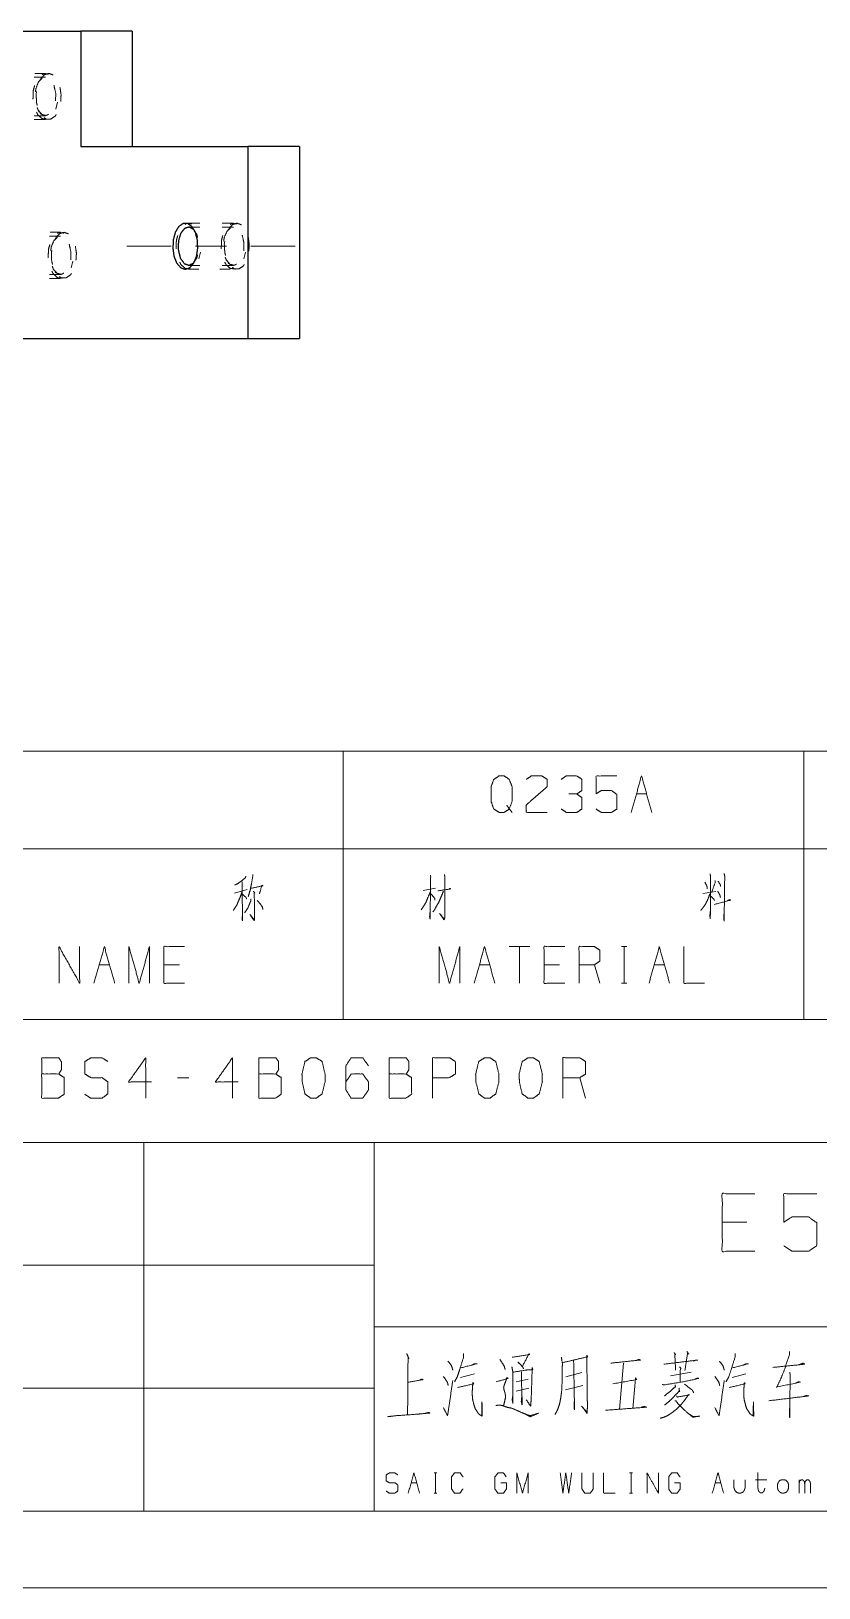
# Model space of a CAD drawing. Header units: millimetres. Extents: x 0 to 420, y 0 to 297.
# Drawn here: x 262.7 to 314, y 0 to 101.3 of the extents above; entities that cross this region are included whole.
import ezdxf

# ---------------------------------------------------------------- set-up
doc = ezdxf.new("R2010")
doc.units = ezdxf.units.MM
doc.layers.add('1', color=7, linetype='Continuous', true_color=0xffffff)

msp = doc.modelspace()

# ---------------------------------------------------------------- linework, layer by layer
at = {"layer": '1', "color": 30, "linetype": 'Continuous', "lineweight": 25}
for p, q in [((237.87, 101.33), (265.9, 101.33)), ((269.26, 101.33), (265.9, 101.33)), ((265.9, 101.33), (265.9, 93.83)), ((269.26, 101.33), (269.26, 93.83)), ((265.9, 93.83), (276.79, 93.83)), ((280.15, 93.83), (276.79, 93.83)), ((276.79, 93.83), (276.79, 81.33)), ((280.15, 93.83), (280.15, 81.33)), ((237.87, 81.33), (276.79, 81.33)), ((276.79, 81.33), (280.15, 81.33))]:
    msp.add_line(p, q, dxfattribs=at)
at = {"layer": '1', "color": 43, "linetype": 'Continuous', "lineweight": 18}
for p, q in [((263.6, 98.33), (262.87, 98.33)), ((263.6, 98.58), (262.92, 98.58)), ((263.19, 98.08), (263.16, 98.03)), ((263.28, 98.22), (263.25, 98.18)), ((264.27, 97.3), (264.26, 96.79)), ((264.39, 96.7), (264.27, 96.26)), ((262.87, 95.83), (263.6, 95.83)), ((263.6, 95.58), (262.87, 95.58)), ((263.16, 96.13), (263.19, 96.09)), ((263.25, 95.99), (263.28, 95.94)), ((264.59, 88.24), (263.91, 88.24)), ((272.92, 88.83), (273.65, 88.83)), ((273.65, 88.58), (272.92, 88.58)), ((273.27, 88.43), (273.24, 88.47)), ((273.36, 88.28), (273.33, 88.33)), ((275.12, 88.83), (275.85, 88.83)), ((275.85, 88.58), (275.12, 88.58)), ((275.44, 88.33), (275.41, 88.28)), ((275.53, 88.47), (275.5, 88.43)), ((264.59, 87.99), (263.86, 87.99)), ((264.18, 87.74), (264.15, 87.69)), ((264.27, 87.88), (264.24, 87.84)), ((276.53, 87.55), (276.52, 87.04)), ((265.26, 86.96), (265.25, 86.45)), ((265.38, 86.36), (265.27, 85.92)), ((273.24, 86.19), (273.27, 86.24)), ((273.33, 86.34), (273.36, 86.38)), ((273.59, 86.51), (273.71, 86.95)), ((275.41, 86.38), (275.44, 86.34)), ((275.5, 86.24), (275.53, 86.19)), ((276.53, 86.51), (276.64, 86.95)), ((263.86, 85.49), (264.59, 85.49)), ((264.59, 85.24), (263.86, 85.24)), ((264.15, 85.79), (264.18, 85.75)), ((264.24, 85.65), (264.27, 85.6)), ((272.92, 86.08), (273.65, 86.08)), ((272.92, 85.83), (273.6, 85.83)), ((274.96, 85.83), (275.64, 85.83)), ((275.12, 86.08), (275.85, 86.08))]:
    msp.add_line(p, q, dxfattribs=at)
at = {"layer": '1', "color": 252, "linetype": 'Continuous', "lineweight": 18}
for p, q in [((268.91, 87.33), (271.8, 87.33)), ((273.38, 87.33), (275.39, 87.33)), ((276.98, 87.33), (279.87, 87.33))]:
    msp.add_line(p, q, dxfattribs=at)
at = {"layer": '1', "color": 95, "linetype": 'Continuous', "lineweight": 18}
for p, q in [((243, 54.46), (283, 54.46)), ((283, 54.46), (283, 48.11)), ((283, 54.46), (313, 54.46)), ((313, 54.46), (313, 48.11)), ((313, 54.46), (338, 54.46)), ((302.09, 51.68), (302.76, 51.68)), ((243, 48.11), (283, 48.11)), ((283, 48.11), (283, 37)), ((283, 48.11), (313, 48.11)), ((313, 48.11), (313, 37)), ((313, 48.11), (338, 48.11)), ((275.91, 45.23), (276.73, 45.45)), ((288.21, 45.4), (289.01, 45.55)), ((306.41, 45.2), (307.27, 45.33)), ((295.14, 41.74), (293.8, 41.74)), ((294.47, 41.74), (294.47, 39.36)), ((301.12, 41.74), (301.46, 41.74)), ((301.3, 41.74), (301.3, 39.36)), ((267.1, 40.56), (267.77, 40.56)), ((272.33, 40.56), (271.32, 40.56)), ((291.86, 40.56), (292.53, 40.56)), ((297.08, 40.56), (296.08, 40.56)), ((299.7, 39.36), (299.36, 40.56)), ((303.24, 40.56), (303.91, 40.56)), ((301.12, 39.36), (301.46, 39.36)), ((243, 37), (283, 37)), ((283, 37), (313, 37)), ((313, 37), (338, 37)), ((272.95, 33.21), (272.21, 33.21)), ((298.78, 31.88), (298.41, 33.21)), ((309.27, 23.8), (307.68, 23.8)), ((301.25, 14.63), (300.98, 11.62)), ((290.64, 13.69), (291.54, 13.94)), ((294.25, 13.42), (295.03, 13.59)), ((297.47, 12.9), (298.59, 13.18)), ((298.54, 14.01), (297.49, 13.73)), ((304.3, 13.8), (305.66, 14.04)), ((308.32, 13.69), (309.22, 13.94)), ((294.25, 12.8), (295.08, 13)), ((288.91, 7.48), (289.1, 7.48)), ((289.01, 7.48), (289.01, 6.17)), ((301.64, 7.48), (301.83, 7.48)), ((301.74, 7.48), (301.74, 6.17)), ((287.41, 6.84), (287.78, 6.84)), ((288.91, 6.17), (289.1, 6.17)), ((301.64, 6.17), (301.83, 6.17)), ((307.21, 6.84), (307.58, 6.84)), ((309.85, 7.04), (310.59, 7.04)), ((312.68, 6.17), (312.68, 7.04))]:
    msp.add_line(p, q, dxfattribs=at)
at = {"layer": '1', "color": 132, "linetype": 'Continuous', "lineweight": 18}
for p, q in [((235, 37), (415, 37)), ((235, 29), (415, 29)), ((270, 29), (270, 5)), ((285, 29), (285, 5)), ((235, 21), (285, 21)), ((285, 17), (394, 17)), ((235, 13), (285, 13)), ((25, 5), (415, 5)), ((235, 5), (415, 5)), ((0, 0), (420, 0))]:
    msp.add_line(p, q, dxfattribs=at)
at = {"layer": '1', "color": 43, "linetype": 'Continuous', "lineweight": 18}
for points, knots in [([(264.11, 98.48), (263.82, 98.58), (263.52, 98.49), (263.32, 98.26)], [0, 0, 0.337991, 0.674145, 1, 1]), ([(263.39, 98.5), (263.49, 98.57), (263.81, 98.53)], [0, 0, 0.283951, 1, 1]), ([(262.79, 96.91), (262.81, 97.47), (262.9, 97.79)], [0, 0, 0.629439, 1, 1]), ([(262.95, 97.38), (262.99, 97.63), (263.16, 98.04), (263.39, 98.27)], [0, 0, 0.250278, 0.68434, 1, 1]), ([(263.02, 97.4), (263, 97.24), (263.02, 96.69), (263.07, 96.49)], [0, 0, 0.180773, 0.775657, 1, 1]), ([(264.16, 97.8), (264.16, 97.78), (264.27, 97.3)], [0, 0, 0.037635, 1, 1]), ([(264.6, 96.76), (264.62, 97.21), (264.55, 97.68)], [0, 0, 0.479808, 1, 1]), ([(263.8, 95.92), (263.65, 95.84), (263.37, 95.91), (263.13, 96.19), (263.06, 96.37)], [0, 0, 0.166266, 0.44858, 0.804874, 1, 1]), ([(263.72, 95.6), (263.71, 95.6), (263.39, 95.64), (263.1, 95.89), (263.03, 96.05)], [0, 0, 0.012519, 0.370549, 0.801555, 1, 1]), ([(263.52, 95.71), (263.65, 95.61), (263.95, 95.61)], [0, 0, 0.350383, 1, 1]), ([(263.95, 95.61), (264.23, 95.8), (264.3, 95.9)], [0, 0, 0.73865, 1, 1]), ([(265.11, 88.14), (264.81, 88.24), (264.52, 88.15), (264.31, 87.92)], [0, 0, 0.33797, 0.67415, 1, 1]), ([(264.38, 88.16), (264.49, 88.23), (264.8, 88.19)], [0, 0, 0.283943, 1, 1]), ([(273.13, 88.78), (272.81, 88.82), (272.7, 88.75)], [0, 0, 0.716077, 1, 1]), ([(273.51, 87.91), (273.47, 88.08), (273.26, 88.42)], [0, 0, 0.300267, 1, 1]), ([(275.21, 87.63), (275.24, 87.88), (275.42, 88.29), (275.65, 88.52)], [0, 0, 0.250278, 0.68434, 1, 1]), ([(276.37, 88.73), (276.07, 88.83), (275.78, 88.74), (275.58, 88.51)], [0, 0, 0.337984, 0.674152, 1, 1]), ([(276.07, 88.78), (275.75, 88.82), (275.64, 88.75)], [0, 0, 0.716077, 1, 1]), ([(263.78, 86.57), (263.8, 87.13), (263.89, 87.45)], [0, 0, 0.629437, 1, 1]), ([(263.95, 87.04), (263.98, 87.29), (264.16, 87.7), (264.39, 87.93)], [0, 0, 0.250279, 0.684336, 1, 1]), ([(265.15, 87.46), (265.16, 87.44), (265.26, 86.96)], [0, 0, 0.037636, 1, 1]), ([(265.59, 86.42), (265.62, 86.87), (265.55, 87.34)], [0, 0, 0.479807, 1, 1]), ([(272.22, 88.04), (272.13, 87.72), (272.11, 87.16)], [0, 0, 0.370561, 1, 1]), ([(275.15, 88.04), (275.07, 87.72), (275.05, 87.16)], [0, 0, 0.370561, 1, 1]), ([(275.28, 87.65), (275.25, 87.49), (275.28, 86.94), (275.33, 86.74)], [0, 0, 0.180772, 0.775652, 1, 1]), ([(276.41, 88.05), (276.42, 88.03), (276.53, 87.55)], [0, 0, 0.037637, 1, 1]), ([(276.85, 87.01), (276.88, 87.46), (276.81, 87.93)], [0, 0, 0.479808, 1, 1]), ([(264.02, 87.06), (263.99, 86.9), (264.01, 86.35), (264.07, 86.15)], [0, 0, 0.180775, 0.775648, 1, 1]), ([(272.35, 86.3), (272.42, 86.14), (272.71, 85.89), (273.03, 85.85), (273.04, 85.85)], [0, 0, 0.198444, 0.629448, 0.987478, 1, 1]), ([(273.27, 86.26), (273.48, 86.62), (273.51, 86.78)], [0, 0, 0.709757, 1, 1]), ([(275.28, 86.3), (275.36, 86.14), (275.64, 85.89), (275.96, 85.85), (275.97, 85.85)], [0, 0, 0.198444, 0.629448, 0.987478, 1, 1]), ([(276.05, 86.17), (275.9, 86.09), (275.62, 86.16), (275.38, 86.44), (275.31, 86.62)], [0, 0, 0.166265, 0.448596, 0.804879, 1, 1]), ([(276.21, 85.86), (276.49, 86.05), (276.55, 86.15)], [0, 0, 0.738616, 1, 1]), ([(264.71, 85.26), (264.7, 85.26), (264.38, 85.29), (264.1, 85.55), (264.02, 85.71)], [0, 0, 0.012522, 0.37055, 0.801552, 1, 1]), ([(264.79, 85.58), (264.64, 85.5), (264.36, 85.57), (264.12, 85.84), (264.05, 86.03)], [0, 0, 0.166284, 0.448595, 0.804879, 1, 1]), ([(264.51, 85.37), (264.64, 85.27), (264.94, 85.27)], [0, 0, 0.350383, 1, 1]), ([(264.94, 85.27), (265.23, 85.46), (265.29, 85.56)], [0, 0, 0.738643, 1, 1]), ([(275.78, 85.96), (275.91, 85.86), (276.21, 85.86)], [0, 0, 0.350402, 1, 1])]:
    msp.add_open_spline(points, degree=1, knots=knots, dxfattribs=at)
at = {"layer": '1', "color": 30, "linetype": 'Continuous', "lineweight": 25}
for points, knots in [([(272.57, 88.81), (272.87, 88.81), (273.15, 88.6), (273.37, 88.23), (273.5, 87.73), (273.52, 87.18), (273.44, 86.65), (273.25, 86.22), (273, 85.93), (272.7, 85.83), (272.41, 85.94), (272.15, 86.24), (271.97, 86.68), (271.9, 87.21), (271.93, 87.76), (272.06, 88.25), (272.29, 88.62), (272.57, 88.81)], [0, 0, 0.040601, 0.087347, 0.146182, 0.215544, 0.289904, 0.362301, 0.426315, 0.478231, 0.520252, 0.562617, 0.61522, 0.679834, 0.752524, 0.826783, 0.895683, 0.953835, 1, 1]), ([(273.26, 88.42), (272.96, 88.58), (272.66, 88.49), (272.41, 88.17), (272.26, 87.68), (272.25, 87.12)], [0, 0, 0.156666, 0.304441, 0.496222, 0.736956, 1, 1]), ([(272.25, 87.12), (272.38, 86.57), (272.64, 86.2), (272.96, 86.09), (273.27, 86.26)], [0, 0, 0.32909, 0.592698, 0.790779, 1, 1])]:
    msp.add_open_spline(points, degree=1, knots=knots, dxfattribs=at)
at = {"layer": '1', "color": 95, "linetype": 'Continuous', "lineweight": 18}
for points, knots in [([(293.65, 50.95), (293.81, 50.7), (293.48, 50.48), (293.14, 50.48), (292.8, 50.7), (292.63, 51.18), (292.63, 52.15), (292.8, 52.63), (293.14, 52.85), (293.48, 52.85), (293.81, 52.63), (293.99, 52.15), (293.99, 51.2), (293.81, 50.7), (293.99, 50.48)], [0, 0, 0.043279, 0.102317, 0.151367, 0.210407, 0.284429, 0.426831, 0.500853, 0.559894, 0.608944, 0.667982, 0.742004, 0.880755, 0.958211, 1, 1]), ([(294.92, 52.63), (295.24, 52.85), (295.93, 52.85), (296.27, 52.63), (296.27, 52.15), (294.9, 50.95), (294.92, 50.48), (296.27, 50.48)], [0, 0, 0.069691, 0.192979, 0.265274, 0.350227, 0.674741, 0.759752, 1, 1]), ([(298.21, 51.68), (298.54, 51.9), (298.54, 52.63), (298.21, 52.85), (297.52, 52.85), (297.18, 52.63)], [0, 0, 0.153872, 0.429851, 0.583723, 0.846122, 1, 1]), ([(299.46, 50.7), (299.79, 50.48), (300.48, 50.48), (300.82, 50.7), (300.82, 51.65), (300.48, 51.9), (299.79, 51.9), (299.46, 51.68), (299.46, 52.85), (300.82, 52.85)], [0, 0, 0.062229, 0.168345, 0.230571, 0.376816, 0.441264, 0.547379, 0.609609, 0.79049, 1, 1]), ([(297.2, 50.7), (297.52, 50.48), (298.21, 50.48), (298.54, 50.7), (298.54, 51.43), (298.21, 51.68), (297.69, 51.68)], [0, 0, 0.124123, 0.34369, 0.472445, 0.703376, 0.836727, 1, 1]), ([(276.66, 46.33), (276.62, 46.22), (276.39, 46.03), (276.14, 45.85), (275.93, 45.75)], [0, 0, 0.111855, 0.433099, 0.752711, 1, 1]), ([(276.41, 45.95), (276.43, 43.98), (276.44, 43.42), (276.41, 43.53), (276.43, 43.75)], [0, 0, 0.691282, 0.883884, 0.921007, 1, 1]), ([(277.11, 46.43), (277.1, 46.3), (277.01, 45.78), (276.94, 45.43), (276.81, 45)], [0, 0, 0.086568, 0.451631, 0.696475, 1, 1]), ([(276.97, 45.53), (277.77, 45.7), (277.7, 45.73), (277.54, 45.18)], [0, 0, 0.557068, 0.608359, 1, 1]), ([(288.67, 46.4), (288.69, 46.28), (288.65, 43.55), (288.62, 43.7), (288.67, 44.18)], [0, 0, 0.03624, 0.818558, 0.862798, 1, 1]), ([(289.59, 46.43), (289.61, 46.3), (289.61, 43.67), (289.59, 43.53), (289.57, 43.48), (289.27, 43.9), (289.57, 43.53)], [0, 0, 0.03191, 0.695404, 0.733579, 0.746984, 0.878542, 1, 1]), ([(306.55, 45.93), (306.67, 45.7), (306.69, 45.6), (306.69, 45.5)], [0, 0, 0.560245, 0.781808, 1, 1]), ([(306.88, 46.47), (306.92, 46.33), (306.9, 43.58), (306.87, 43.73), (306.9, 44.03)], [0, 0, 0.04586, 0.864244, 0.910105, 1, 1]), ([(307.22, 46.05), (307.22, 45.93), (306.99, 45.28)], [0, 0, 0.153484, 1, 1]), ([(307.41, 46), (307.56, 45.75), (307.57, 45.65)], [0, 0, 0.738795, 1, 1]), ([(307.8, 46.5), (307.84, 46.33), (307.8, 43.4), (307.77, 43.63), (307.8, 43.92)], [0, 0, 0.049134, 0.854185, 0.916866, 1, 1]), ([(276.41, 45.33), (276.3, 45), (276.18, 44.73), (276.07, 44.45), (275.97, 44.3), (275.84, 44.1)], [0, 0, 0.251918, 0.474135, 0.691328, 0.826704, 1, 1]), ([(276.43, 45.15), (276.66, 44.95), (276.71, 44.85)], [0, 0, 0.729081, 1, 1]), ([(276.99, 44.83), (276.97, 44.7), (276.78, 44.25), (276.58, 43.95)], [0, 0, 0.129621, 0.63294, 1, 1]), ([(277.15, 45.35), (277.24, 45.23), (277.2, 45.25), (277.22, 43.92), (277.22, 43.6), (277.2, 43.42), (276.92, 43.83), (277.2, 43.48)], [0, 0, 0.051678, 0.066292, 0.513632, 0.623346, 0.682724, 0.848097, 1, 1]), ([(277.4, 44.75), (277.72, 44.35), (277.77, 44.15)], [0, 0, 0.711824, 1, 1]), ([(288.69, 45.33), (288.51, 44.95), (288.37, 44.6), (288.23, 44.38), (288.07, 44.13)], [0, 0, 0.306151, 0.584923, 0.781175, 1, 1]), ([(288.71, 45.18), (288.95, 44.88), (288.97, 44.77)], [0, 0, 0.792937, 1, 1]), ([(289.52, 45.35), (289.38, 45), (289.2, 44.6), (289.04, 44.33), (288.94, 44.13), (288.83, 44)], [0, 0, 0.247885, 0.535064, 0.743693, 0.892347, 1, 1]), ([(289.15, 45.37), (290.01, 45.5), (289.96, 45.53), (289.86, 45.48)], [0, 0, 0.832664, 0.888443, 1, 1]), ([(306.87, 45.18), (306.72, 44.77), (306.57, 44.48), (306.42, 44.27), (306.28, 44.1)], [0, 0, 0.34388, 0.619111, 0.817638, 1, 1]), ([(306.9, 45.05), (307.13, 44.83), (307.18, 44.75)], [0, 0, 0.777846, 1, 1]), ([(307.15, 44.48), (308.23, 44.77), (308.16, 44.8), (308.03, 44.73)], [0, 0, 0.835919, 0.891927, 1, 1]), ([(307.38, 45.35), (307.48, 45.18), (307.54, 45.05), (307.56, 44.93)], [0, 0, 0.438509, 0.729472, 1, 1]), ([(264.49, 39.36), (264.49, 41.74), (265.83, 39.36), (265.83, 41.74)], [0, 0, 0.317574, 0.682426, 1, 1]), ([(269.04, 39.36), (269.04, 41.74), (269.71, 39.36), (270.38, 41.74), (270.38, 39.36)], [0, 0, 0.245192, 0.5, 0.754808, 1, 1]), ([(272.66, 39.36), (271.32, 39.36), (271.32, 41.74), (272.66, 41.74)], [0, 0, 0.26539, 0.73461, 1, 1]), ([(289.25, 39.36), (289.25, 41.74), (289.92, 39.36), (290.59, 41.74), (290.59, 39.36)], [0, 0, 0.245192, 0.5, 0.754808, 1, 1]), ([(297.42, 39.36), (296.08, 39.36), (296.08, 41.74), (297.42, 41.74)], [0, 0, 0.26539, 0.73461, 1, 1]), ([(298.35, 39.36), (298.35, 41.74), (299.36, 41.74), (299.7, 41.51), (299.7, 40.79), (299.36, 40.56), (298.35, 40.56)], [0, 0, 0.400952, 0.571034, 0.639278, 0.761674, 0.829918, 1, 1]), ([(305.18, 41.74), (305.18, 39.36), (306.53, 39.36)], [0, 0, 0.638733, 1, 1]), ([(263.36, 33.45), (263.36, 34.5), (264.47, 34.5), (264.64, 34.26), (264.64, 33.73), (264.47, 33.45), (263.36, 33.45), (263.36, 31.88), (264.45, 31.88), (264.82, 32.13), (264.82, 33.21), (264.47, 33.45)], [0, 0, 0.115917, 0.238847, 0.272469, 0.330428, 0.366584, 0.489513, 0.663389, 0.784162, 0.833485, 0.952453, 1, 1]), ([(266.17, 32.13), (266.54, 31.88), (267.3, 31.88), (267.67, 32.16), (267.67, 32.93), (267.3, 33.21), (266.56, 33.21), (266.17, 33.45), (266.17, 34.26), (266.56, 34.5), (267.3, 34.5), (267.67, 34.26)], [0, 0, 0.068038, 0.184056, 0.254519, 0.372335, 0.442799, 0.555842, 0.62637, 0.748394, 0.818922, 0.931965, 1, 1]), ([(270.5, 32.93), (269.01, 32.93), (270.13, 34.5), (270.13, 31.88)], [0, 0, 0.24587, 0.565295, 1, 1]), ([(276.15, 32.93), (274.67, 32.93), (275.78, 34.5), (275.78, 31.88)], [0, 0, 0.24587, 0.565295, 1, 1]), ([(277.5, 33.45), (277.5, 34.5), (278.61, 34.5), (278.79, 34.26), (278.79, 33.73), (278.61, 33.45), (277.5, 33.45), (277.5, 31.88), (278.59, 31.88), (278.96, 32.13), (278.96, 33.21), (278.61, 33.45)], [0, 0, 0.115917, 0.238847, 0.272469, 0.330428, 0.366584, 0.489513, 0.663389, 0.784162, 0.833485, 0.952453, 1, 1]), ([(281.25, 31.88), (281.62, 32.16), (281.81, 32.93), (281.81, 33.45), (281.62, 34.26), (281.25, 34.5), (280.87, 34.5), (280.5, 34.26), (280.31, 33.45), (280.33, 32.93), (280.5, 32.16), (280.87, 31.88), (281.25, 31.88)], [0, 0, 0.067528, 0.183973, 0.260585, 0.380944, 0.446144, 0.500308, 0.565506, 0.685865, 0.76253, 0.878311, 0.945836, 1, 1]), ([(283.16, 32.93), (283.51, 33.45), (284.27, 33.45), (284.64, 32.93), (284.64, 32.41), (284.27, 31.88), (283.51, 31.88), (283.16, 32.41), (283.16, 33.98), (283.51, 34.5), (284.27, 34.5), (284.64, 33.98)], [0, 0, 0.076963, 0.16976, 0.248073, 0.312018, 0.390331, 0.483128, 0.560092, 0.751927, 0.82889, 0.921688, 1, 1]), ([(285.99, 33.45), (285.99, 34.5), (287.1, 34.5), (287.27, 34.26), (287.27, 33.73), (287.1, 33.45), (285.99, 33.45), (285.99, 31.88), (287.08, 31.88), (287.45, 32.13), (287.45, 33.21), (287.1, 33.45)], [0, 0, 0.115916, 0.238847, 0.272469, 0.330428, 0.366584, 0.489514, 0.663389, 0.784163, 0.833486, 0.952453, 1, 1]), ([(288.81, 31.88), (288.81, 34.5), (289.93, 34.5), (290.3, 34.26), (290.3, 33.45), (289.91, 33.21), (288.81, 33.21)], [0, 0, 0.401148, 0.571313, 0.639589, 0.762044, 0.83282, 1, 1]), ([(292.56, 31.88), (292.93, 32.16), (293.13, 32.93), (293.13, 33.45), (292.93, 34.26), (292.56, 34.5), (292.19, 34.5), (291.82, 34.26), (291.62, 33.45), (291.64, 32.93), (291.82, 32.16), (292.19, 31.88), (292.56, 31.88)], [0, 0, 0.067525, 0.18397, 0.260582, 0.380941, 0.446139, 0.500306, 0.565503, 0.685862, 0.762527, 0.878308, 0.945833, 1, 1]), ([(295.39, 31.88), (295.76, 32.16), (295.96, 32.93), (295.96, 33.45), (295.76, 34.26), (295.39, 34.5), (295.02, 34.5), (294.65, 34.26), (294.45, 33.45), (294.47, 32.93), (294.65, 32.16), (295.02, 31.88), (295.39, 31.88)], [0, 0, 0.067526, 0.183972, 0.260584, 0.380944, 0.446141, 0.500306, 0.565504, 0.685863, 0.762529, 0.87831, 0.945835, 1, 1]), ([(297.3, 31.88), (297.3, 34.5), (298.41, 34.5), (298.78, 34.26), (298.78, 33.45), (298.41, 33.21), (297.3, 33.21)], [0, 0, 0.40095, 0.571035, 0.639277, 0.761673, 0.829915, 1, 1]), ([(309.8, 21.91), (307.68, 21.91), (307.68, 25.65), (309.8, 25.65)], [0, 0, 0.265391, 0.734609, 1, 1]), ([(311.69, 22.26), (312.22, 21.91), (313.3, 21.91), (313.83, 22.26), (313.83, 23.76), (313.3, 24.15), (312.22, 24.15), (311.69, 23.8), (311.69, 25.65), (313.83, 25.65)], [0, 0, 0.062228, 0.168344, 0.230572, 0.376816, 0.441265, 0.547381, 0.609609, 0.79049, 1, 1]), ([(287.13, 15.25), (287.27, 14.9), (287.23, 15.01), (287.2, 14.28), (287.2, 12.25), (287.18, 11.28)], [0, 0, 0.088891, 0.116032, 0.287978, 0.770794, 1, 1]), ([(290.83, 15.25), (290.83, 15.01), (290.59, 14.25), (290.42, 13.73), (290.25, 13.42)], [0, 0, 0.124612, 0.535976, 0.817159, 1, 1]), ([(294, 15.01), (295.13, 15.18), (295.1, 15.25), (294.66, 14.42), (294.37, 14.7), (294.69, 14.38), (294.74, 14.25)], [0, 0, 0.361753, 0.385074, 0.683733, 0.811934, 0.953357, 1, 1]), ([(304.54, 15.32), (304.64, 15.18), (304.59, 15.18), (304.64, 14.18)], [0, 0, 0.138589, 0.178592, 1, 1]), ([(305.37, 15.39), (305.51, 15.21), (305.42, 15.28), (305.25, 14.14)], [0, 0, 0.151118, 0.230947, 1, 1]), ([(308.51, 15.25), (308.51, 15.01), (308.27, 14.25), (308.1, 13.73), (307.93, 13.42)], [0, 0, 0.124612, 0.535976, 0.817159, 1, 1]), ([(312.05, 15.39), (312.05, 15.18), (311.73, 14.21), (311.51, 13.66), (311.24, 13.07), (311.2, 13.07), (312.76, 13.38), (312.66, 13.42), (312.44, 13.32)], [0, 0, 0.046524, 0.275032, 0.408545, 0.553501, 0.564465, 0.92219, 0.945453, 1, 1]), ([(289.81, 14.76), (290.03, 14.49), (290.08, 14.35), (290.13, 14.18)], [0, 0, 0.519919, 0.73571, 1, 1]), ([(290.66, 14.32), (291.71, 14.59), (291.54, 14.59), (291.37, 14.49)], [0, 0, 0.745411, 0.862774, 1, 1]), ([(293.2, 14.87), (293.47, 14.45), (293.54, 14.21)], [0, 0, 0.661595, 1, 1]), ([(293.98, 14.38), (294.05, 14.01), (294.05, 12), (294, 12.25), (294.05, 12.59)], [0, 0, 0.129595, 0.800553, 0.883167, 1, 1]), ([(294.05, 14.04), (294.93, 14.18), (295.35, 14.21), (295.3, 14.35), (295.27, 13.28), (295.25, 12.63), (295.22, 12.07), (295.2, 11.83), (294.91, 12.25)], [0, 0, 0.19844, 0.29133, 0.324006, 0.56283, 0.709269, 0.832622, 0.88681, 1, 1]), ([(297.2, 15.01), (297.27, 14.59), (297.25, 14.18), (297.25, 13.45), (297.22, 12.8), (297.17, 12.42), (297.1, 12.04), (296.98, 11.66), (296.88, 11.45), (296.78, 11.28)], [0, 0, 0.110336, 0.219176, 0.409317, 0.581468, 0.681885, 0.783317, 0.887931, 0.947989, 1, 1]), ([(297.27, 14.66), (298.91, 15.04), (298.86, 15.14), (298.86, 14.63), (298.88, 13.21), (298.88, 12.38), (298.91, 11.87), (298.88, 11.52), (298.88, 11.35), (298.52, 11.83), (298.86, 11.45)], [0, 0, 0.250211, 0.267275, 0.344454, 0.55544, 0.678925, 0.756189, 0.80777, 0.833496, 0.923863, 1, 1]), ([(298, 14.8), (298.05, 12.07), (298.05, 11.59), (298.03, 11.8), (298.05, 12.21)], [0, 0, 0.711345, 0.837386, 0.891777, 1, 1]), ([(300.42, 14.63), (302.34, 14.83), (302.25, 14.87), (302.08, 14.8)], [0, 0, 0.870762, 0.917258, 1, 1]), ([(303.88, 14.56), (306.08, 14.83), (305.95, 14.83), (305.81, 14.76)], [0, 0, 0.886329, 0.935184, 1, 1]), ([(304.9, 14.38), (305, 14.28), (304.95, 14.25), (304.93, 13.42)], [0, 0, 0.138047, 0.196037, 1, 1]), ([(307.49, 14.76), (307.71, 14.49), (307.76, 14.35), (307.81, 14.18)], [0, 0, 0.519919, 0.73571, 1, 1]), ([(308.34, 14.32), (309.39, 14.59), (309.22, 14.59), (309.05, 14.49)], [0, 0, 0.745418, 0.86277, 1, 1]), ([(310.98, 14.35), (313.05, 14.56), (312.95, 14.63), (312.68, 14.52)], [0, 0, 0.836554, 0.884532, 1, 1]), ([(287.23, 13.38), (288.2, 13.56), (288.13, 13.59), (287.96, 13.52)], [0, 0, 0.788943, 0.853361, 1, 1]), ([(289.52, 13.76), (289.74, 13.45), (289.79, 13.35), (289.83, 13.18)], [0, 0, 0.564231, 0.734008, 1, 1]), ([(289.52, 11.73), (289.79, 11.21), (290.13, 13.49)], [0, 0, 0.202025, 1, 1]), ([(290.44, 13.04), (291.49, 13.28), (291.44, 13.38), (291.42, 13.14), (291.4, 12.8), (291.4, 12.56), (291.42, 12.28), (291.52, 11.87), (291.59, 11.66), (291.69, 11.52), (291.79, 11.35), (291.91, 11.25), (292.05, 11.18), (292.03, 12.11), (292.01, 11.25)], [0, 0, 0.198341, 0.219427, 0.264158, 0.327895, 0.3724, 0.423461, 0.501845, 0.542306, 0.573453, 0.609975, 0.639452, 0.669269, 0.84099, 1, 1]), ([(292.96, 13.42), (293.74, 13.63), (293.66, 13.69), (293.59, 13.49), (293.47, 13.18), (293.44, 13.04), (293.47, 12.87), (293.54, 12.66), (293.57, 12.42), (293.49, 12.07), (293.44, 11.87)], [0, 0, 0.288064, 0.323943, 0.402265, 0.521269, 0.571261, 0.63341, 0.711732, 0.798322, 0.924133, 1, 1]), ([(294.61, 14.07), (294.61, 13.21), (294.64, 12.38), (294.64, 11.9), (294.59, 12.14), (294.64, 12.56)], [0, 0, 0.304008, 0.595981, 0.766226, 0.853067, 1, 1]), ([(300.56, 13.28), (302.1, 13.56), (302.03, 13.66), (301.86, 11.69)], [0, 0, 0.426351, 0.460965, 1, 1]), ([(303.78, 13.25), (303.86, 13.21), (303.9, 13.21), (305.15, 13.42), (306.15, 13.63), (306.08, 13.66), (305.91, 13.59)], [0, 0, 0.030219, 0.048442, 0.519512, 0.900991, 0.93121, 1, 1]), ([(304.61, 13.21), (304.64, 13.07), (304.59, 13.07), (304.3, 12.8), (303.9, 12.49)], [0, 0, 0.128573, 0.17333, 0.54243, 1, 1]), ([(305.22, 13.25), (305.71, 12.9), (305.83, 12.69)], [0, 0, 0.713213, 1, 1]), ([(307.2, 13.76), (307.42, 13.45), (307.47, 13.35), (307.51, 13.18)], [0, 0, 0.564239, 0.734012, 1, 1]), ([(307.2, 11.73), (307.47, 11.21), (307.81, 13.49)], [0, 0, 0.202027, 1, 1]), ([(308.12, 13.04), (309.17, 13.28), (309.12, 13.38), (309.1, 13.14), (309.08, 12.8), (309.08, 12.56), (309.1, 12.28), (309.2, 11.87), (309.27, 11.66), (309.37, 11.52), (309.47, 11.35), (309.59, 11.25), (309.73, 11.18), (309.71, 12.11), (309.68, 11.25)], [0, 0, 0.198341, 0.219426, 0.264158, 0.327895, 0.3724, 0.423461, 0.501845, 0.542305, 0.57345, 0.609972, 0.639449, 0.66927, 0.84099, 1, 1]), ([(312.07, 14.04), (312.1, 13.87), (312.07, 11.07), (312.05, 11.35), (312.07, 11.69)], [0, 0, 0.048504, 0.826565, 0.903707, 1, 1]), ([(304.69, 12.49), (304.76, 12.42), (305.54, 12.56), (305.49, 12.59), (305.2, 12.18), (305.03, 11.97), (304.83, 11.76), (304.61, 11.56), (304.37, 11.38), (304.1, 11.21), (303.88, 11.11), (303.64, 11.04)], [0, 0, 0.029336, 0.260529, 0.277957, 0.425844, 0.50411, 0.587085, 0.675092, 0.762231, 0.855274, 0.926064, 1, 1]), ([(304.86, 13), (304.9, 12.76), (304.86, 12.8), (304.51, 12.42), (304.22, 12.14), (303.93, 11.9)], [0, 0, 0.154138, 0.191518, 0.510905, 0.762591, 1, 1]), ([(304.59, 12.18), (304.66, 12.18), (304.81, 11.97), (305.34, 11.45), (305.76, 11.11), (306.22, 11.18), (305.78, 11.14), (305.59, 11.28)], [0, 0, 0.026517, 0.118384, 0.388536, 0.584008, 0.7538, 0.913392, 1, 1]), ([(310.71, 12.18), (313.29, 12.49), (313.17, 12.52), (312.95, 12.45)], [0, 0, 0.879479, 0.922284, 1, 1]), ([(285.88, 11.14), (286.47, 11.21), (287.88, 11.31), (288.64, 11.38), (288.57, 11.42), (288.3, 11.35)], [0, 0, 0.188617, 0.642502, 0.885462, 0.911348, 1, 1]), ([(292.93, 11.87), (293.13, 11.9), (293.35, 11.87), (293.66, 11.76), (293.98, 11.69), (294.44, 11.49), (294.86, 11.31), (295.18, 11.14), (295.74, 11.38), (295.18, 11.21), (294.91, 11.28)], [0, 0, 0.051192, 0.108601, 0.194771, 0.278606, 0.409731, 0.525759, 0.619013, 0.776803, 0.92843, 1, 1]), ([(300.08, 11.56), (302.74, 11.76), (302.61, 11.8), (302.39, 11.76)], [0, 0, 0.884285, 0.926313, 1, 1]), ([(285.8, 6.3), (285.99, 6.17), (286.37, 6.17), (286.55, 6.31), (286.55, 6.7), (286.37, 6.84), (286, 6.84), (285.8, 6.96), (285.8, 7.36), (286, 7.48), (286.37, 7.48), (286.55, 7.36)], [0, 0, 0.068034, 0.184057, 0.25452, 0.372334, 0.442797, 0.555846, 0.626371, 0.748393, 0.818918, 0.931966, 1, 1]), ([(290.79, 6.44), (290.6, 6.17), (290.24, 6.17), (290.05, 6.44), (290.05, 7.22), (290.24, 7.48), (290.61, 7.48), (290.8, 7.22)], [0, 0, 0.114569, 0.243366, 0.357935, 0.638584, 0.753153, 0.885431, 1, 1]), ([(293.25, 6.84), (293.62, 6.84), (293.62, 6.44), (293.44, 6.17), (293.06, 6.17), (292.87, 6.44), (292.87, 7.22), (293.07, 7.48), (293.43, 7.48), (293.61, 7.22)], [0, 0, 0.103295, 0.214796, 0.304261, 0.410274, 0.49974, 0.718896, 0.809958, 0.910535, 1, 1]), ([(294.3, 6.17), (294.3, 7.48), (294.67, 6.17), (295.04, 7.48), (295.04, 6.17)], [0, 0, 0.245192, 0.5, 0.754808, 1, 1]), ([(297.13, 7.48), (297.3, 6.17), (297.49, 7.48), (297.68, 6.17), (297.87, 7.48)], [0, 0, 0.249746, 0.499742, 0.750003, 1, 1]), ([(298.54, 7.48), (298.54, 6.44), (298.72, 6.17), (299.09, 6.17), (299.28, 6.44), (299.28, 7.48)], [0, 0, 0.337152, 0.438599, 0.557781, 0.662848, 1, 1]), ([(299.95, 7.48), (299.95, 6.17), (300.7, 6.17)], [0, 0, 0.638735, 1, 1]), ([(302.78, 6.17), (302.78, 7.48), (303.52, 6.17), (303.52, 7.48)], [0, 0, 0.317574, 0.682426, 1, 1]), ([(304.57, 6.84), (304.94, 6.84), (304.94, 6.44), (304.75, 6.17), (304.37, 6.17), (304.19, 6.44), (304.19, 7.22), (304.38, 7.48), (304.74, 7.48), (304.93, 7.22)], [0, 0, 0.103295, 0.214796, 0.304261, 0.410274, 0.49974, 0.718896, 0.809958, 0.910535, 1, 1]), ([(307.03, 6.17), (307.4, 7.48), (307.77, 6.17)], [0, 0, 0.500001, 1, 1]), ([(310.45, 6.49), (310.4, 6.3), (310.29, 6.19), (310.16, 6.19), (310.04, 6.3), (310, 6.49), (310, 7.5)], [0, 0, 0.107406, 0.190396, 0.26402, 0.350759, 0.456999, 1, 1]), ([(308.44, 7.04), (308.44, 6.52), (308.5, 6.34), (308.61, 6.22), (308.74, 6.17), (308.87, 6.17), (309.01, 6.22), (309.11, 6.34), (309.17, 6.52), (309.17, 7.04)], [0, 0, 0.242016, 0.329107, 0.404862, 0.470732, 0.529268, 0.595138, 0.670893, 0.757984, 1, 1]), ([(311.33, 6.34), (311.44, 6.22), (311.57, 6.17), (311.7, 6.17), (311.84, 6.22), (311.94, 6.34), (312, 6.52), (312, 6.71), (311.94, 6.88), (311.84, 7), (311.7, 7.04), (311.57, 7.04), (311.44, 7), (311.33, 6.88), (311.27, 6.71), (311.27, 6.52), (311.33, 6.34)], [0, 0, 0.063224, 0.118198, 0.167051, 0.222025, 0.285248, 0.357933, 0.432348, 0.5, 0.563224, 0.618198, 0.667051, 0.722025, 0.785248, 0.8529, 0.927315, 1, 1]), ([(312.68, 6.78), (312.71, 6.93), (312.81, 7.03), (312.92, 7.03), (313.02, 6.93), (313.05, 6.78), (313.05, 6.17)], [0, 0, 0.118877, 0.224452, 0.306993, 0.412569, 0.533091, 1, 1]), ([(313.05, 6.78), (313.08, 6.93), (313.18, 7.03), (313.3, 7.03), (313.39, 6.93), (313.43, 6.78), (313.43, 6.17)], [0, 0, 0.118605, 0.223938, 0.31376, 0.413913, 0.53416, 1, 1])]:
    msp.add_open_spline(points, degree=1, knots=knots, dxfattribs=at)
for points in [[(301.75, 50.48), (302.42, 52.85), (303.09, 50.48)], [(266.76, 39.36), (267.44, 41.74), (268.11, 39.36)], [(291.52, 39.36), (292.2, 41.74), (292.87, 39.36)], [(302.91, 39.36), (303.58, 41.74), (304.25, 39.36)], [(287.23, 6.17), (287.6, 7.48), (287.97, 6.17)]]:
    msp.add_open_spline(points, degree=1, dxfattribs=at)

doc.saveas('drawing.dxf')
